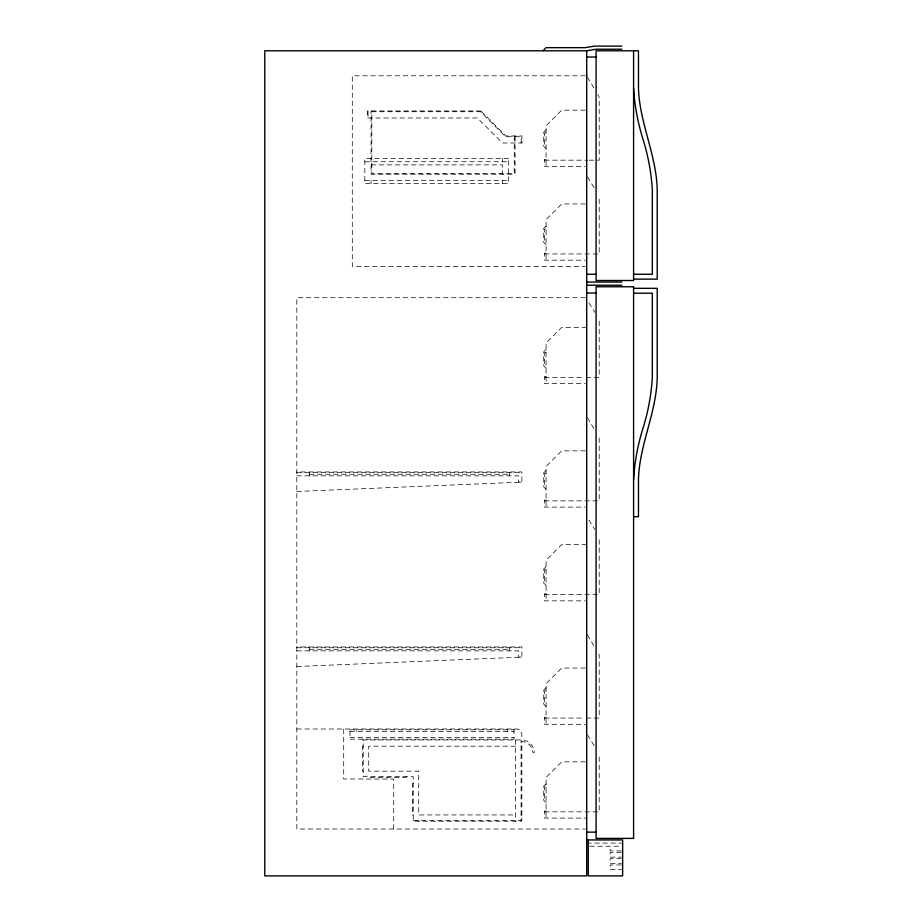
<?xml version="1.0" encoding="UTF-8"?>
<svg xmlns="http://www.w3.org/2000/svg" width="922" height="922" viewBox="0 0 922 922"><rect width="100%" height="100%" fill="white"/><g stroke="black" fill="none" stroke-linecap="round" stroke-linejoin="round"><path stroke-width="0.69" stroke-dasharray="4.61 3.46" d="M296.815 491.472L521.852 482.102L521.852 471.937L296.815 471.937M296.815 666.502L521.852 657.121L521.852 646.967L296.815 646.967M585.263 75.788L352.296 75.788L352.296 266.446L585.263 266.446M585.309 110.167L561.694 110.167L546.066 125.795L546.066 166.433M546.066 129.852L543.726 132.203L543.726 146.264L546.066 148.615M546.066 132.987L544.51 132.987L544.51 145.48L546.066 145.48M546.066 159.402L544.51 159.402L544.51 166.433L585.297 166.433M544.51 160.174L587.717 160.174M589.146 160.174L599.208 160.174L599.208 97.041L597.813 94.678M364.801 161.742L508.564 161.742M371.047 164.865L502.317 164.865L502.317 174.246M364.801 180.493L508.564 180.493M585.309 203.935L561.694 203.935L546.066 219.563L546.066 260.188M546.066 225.994L543.726 228.345L543.726 242.405L546.066 244.745M546.066 229.117L544.51 229.117L544.51 241.622L546.066 241.622M546.066 253.158L544.51 253.158L544.51 260.188L585.297 260.188M544.51 253.942L599.208 253.942L599.208 195.983M585.263 297.702L296.815 297.702L296.815 829.016L585.263 829.016M586.703 327.391L561.694 327.391L546.066 343.019L546.066 383.644M546.066 349.45L543.726 351.789L543.726 365.861L546.066 368.201M546.066 352.573L544.51 352.573L544.51 365.077L546.066 365.077M546.066 376.614L544.51 376.614L544.51 383.644L585.297 383.644M544.51 377.398L584.848 377.398M586.277 377.398L599.208 377.398L599.208 319.438M585.309 450.846L561.694 450.846L546.066 466.474L546.066 507.1M546.066 470.531L543.726 472.871L543.726 486.931L546.066 489.282M296.815 472.721L521.852 472.721M546.066 473.654L544.51 473.654L544.51 486.159L546.066 486.159M309.319 474.288L509.347 474.288M296.815 475.844L518.717 475.844L518.717 482.102L521.852 482.102M546.066 500.07L544.51 500.07L544.51 507.1L585.297 507.1M544.51 500.853L599.208 500.853L599.208 437.708L597.813 435.345M586.703 544.602L561.694 544.602L546.066 560.23L546.066 600.867M546.066 566.673L543.726 569.012L543.726 583.073L546.066 585.424M546.066 569.796L544.51 569.796L544.51 582.289L546.066 582.289M546.066 593.826L544.51 593.826L544.51 600.867L585.297 600.867M544.51 594.609L599.208 594.609L599.208 536.65M296.815 647.74L521.852 647.74M309.319 649.307L509.347 649.307M296.815 650.874L518.717 650.874L518.717 657.121L521.852 657.121M585.309 668.058L561.694 668.058L546.066 683.686L546.066 724.312M546.066 687.743L543.726 690.094L543.726 704.154L546.066 706.494M546.066 690.866L544.51 690.866L544.51 703.371L546.066 703.371M546.066 717.281L544.51 717.281L544.51 724.312L586.703 724.312M544.51 718.065L584.848 718.065M586.277 718.065L599.208 718.065L599.208 654.92L597.813 652.557M296.815 729.002L517.161 729.002L520.285 730.051L521.852 734.212L521.852 738.384M349.945 729.786L514.038 729.786M349.945 731.353L514.038 731.353M349.945 737.6L514.038 737.6M362.45 739.94L521.852 739.94A12.977 12.977 0 0 1 534.345 752.444L532.778 752.444L532.651 751.084A11.41 11.41 0 0 0 523.212 741.645L521.852 741.519L521.852 821.202L413.24 821.202L413.24 776.67L363.233 776.67L363.233 739.94M363.233 746.198L362.45 746.198L362.45 771.195L363.233 771.195M515.594 746.198L368.708 746.198L368.708 771.195L418.715 771.195L418.715 814.956L515.594 814.956M521.068 746.198L521.852 746.198M585.309 761.826L561.694 761.826L546.066 777.453L546.066 818.079M413.24 783.7L412.457 783.7L412.457 814.956L413.24 814.956M546.066 783.884L543.726 786.224L543.726 800.296L546.066 802.636M546.066 787.008L544.51 787.008L544.51 799.512L546.066 799.512M546.066 811.049L544.51 811.049L544.51 818.079L586.703 818.079M544.51 811.833L599.208 811.833L599.208 753.862M521.068 814.956L521.852 814.956M413.24 820.419L521.068 820.419L521.068 739.94M586.703 843.088L621.463 843.088M589.7 846.212L621.255 846.212M621.255 850.902L610.145 850.902L610.145 846.212M621.255 852.458L610.145 852.458L610.145 857.149L621.255 857.149M621.255 858.705L610.145 858.705L610.145 863.395L621.255 863.395M621.255 864.963L610.145 864.963L610.145 869.653L621.255 869.653M587.441 176.989L594.794 188.86M588.904 302.819L594.794 312.316M588.904 520.031L594.794 529.528M587.441 734.88L594.794 746.751M587.395 76.975L595.036 89.953M587.395 417.643L595.036 430.62M587.395 634.855L595.036 647.843M521.195 142.991L521.195 136.733L505.567 136.733L480.558 111.735L368.051 111.735L368.051 117.981M515.594 739.94L515.594 821.202M515.064 136.733L515.064 174.246L371.047 174.246L371.047 111.735M514.28 135.96L514.28 173.463L371.831 173.463L371.831 110.951M514.038 729.002L514.038 739.167L349.945 739.167L349.945 729.002M509.347 472.721L509.347 475.844M509.347 647.74L509.347 650.874M507.78 729.786L507.78 731.353M502.317 158.619L502.317 161.742M502.317 180.493L502.317 183.616M418.715 820.419L418.715 821.202M406.21 776.67L406.21 777.453L368.708 777.453L368.708 776.67M393.706 829.016L393.706 779.009L343.699 779.009L343.699 729.002M371.047 180.493L371.047 183.616M356.203 729.786L356.203 731.353M309.319 472.721L309.319 475.844M309.319 647.74L309.319 650.874M480.881 110.951L367.267 110.951L367.267 117.981L477.435 117.981L502.444 142.991L521.979 142.991L521.979 135.96L505.89 135.96L480.881 110.951M508.564 158.619L364.801 158.619L364.801 183.616L508.564 183.616L508.564 158.619"/><path stroke-width="1.38" d="M542.943 50.791L546.066 47.667L585.136 47.667L594.517 46.1L621.866 46.1M586.703 50.791L586.703 875.9L264.787 875.9L264.787 50.791L586.703 50.791L596.073 49.223L621.866 49.223M586.703 57.037L596.073 57.037M586.703 274.26L596.073 274.26M633.587 274.26L652.338 274.26L652.338 189.874A214.146 214.146 0 0 0 642.957 139.084A214.146 214.146 0 0 1 633.587 88.293M633.587 279.135L657.213 279.135L657.213 189.69C656.452 154.838 639.499 122.926 638.462 88.12L638.462 50.791L596.073 50.791L596.073 280.507L633.587 280.507L633.587 50.791M586.703 282.074L621.866 282.074M586.703 285.198L621.866 285.198M633.587 288.321L657.213 288.321L657.213 377.766C656.452 412.63 639.499 444.531 638.462 479.336L638.462 516.677L633.587 516.677M586.703 293.012L596.073 293.012M633.587 293.208L652.338 293.208L652.338 377.594A214.146 214.146 0 0 1 642.957 428.373A214.146 214.146 0 0 0 633.587 479.163M586.703 832.14L596.073 832.14M586.703 839.954L622.638 839.954L622.638 875.9L588.259 875.9L588.259 839.954M633.587 286.754L596.073 286.754L596.073 838.398L633.587 838.398L633.587 286.754"/></g></svg>
